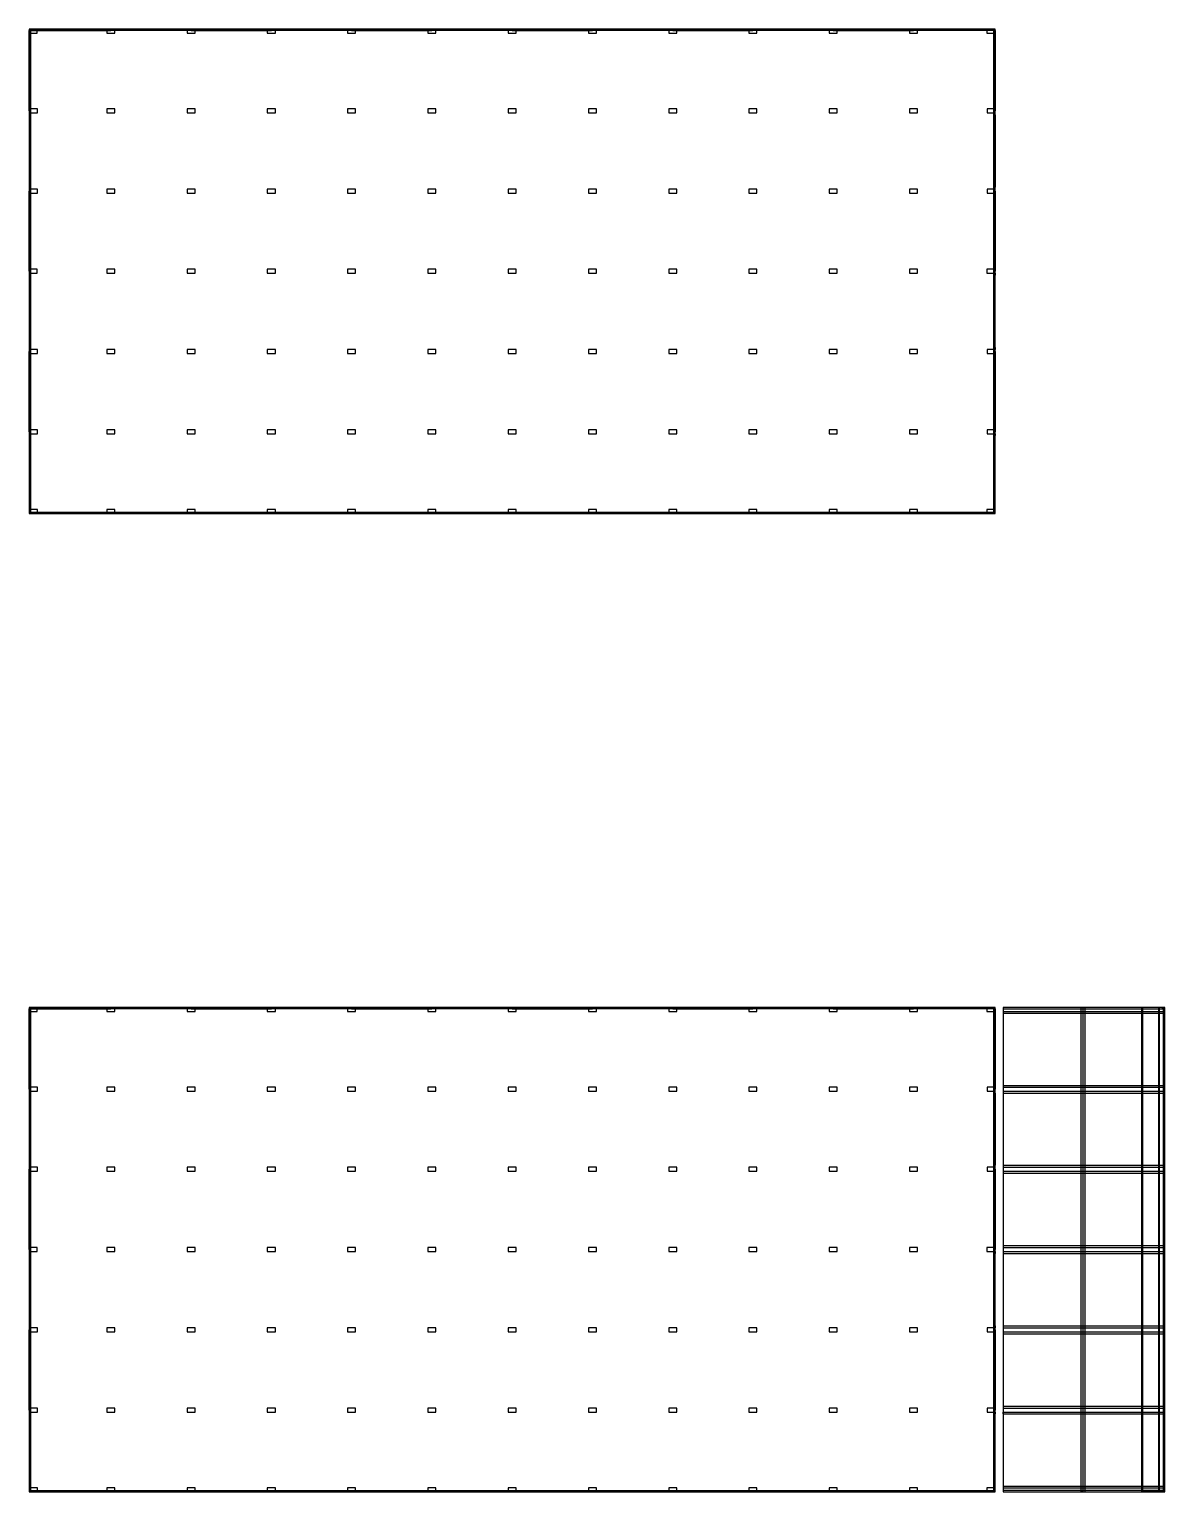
# Model space of a CAD drawing. Header units: millimetres. Extents: x 1752 to 3505, y 761 to 2021.
# Drawn here: x 1751.8 to 1893.3, y 761.2 to 943.4 of the extents above; entities that cross this region are included whole.
import ezdxf

# ---------------------------------------------------------------- set-up
doc = ezdxf.new("R2010")
doc.units = ezdxf.units.MM

msp = doc.modelspace()

# ---------------------------------------------------------------- linework, layer by layer
for p, q in [((1752.8, 943.36), (1751.8, 943.36)), ((1751.8, 943.36), (1751.8, 942.86)), ((1751.8, 942.86), (1752.8, 942.86)), ((1872.11, 943.36), (1751.81, 943.36)), ((1751.81, 943.36), (1751.81, 883.06)), ((1751.81, 933.21), (1751.81, 943.21)), ((1751.81, 943.21), (1751.96, 943.21)), ((1751.96, 942.66), (1751.81, 942.66)), ((1751.81, 942.66), (1751.88, 942.66)), ((1751.96, 942.66), (1751.81, 942.66)), ((1751.88, 942.66), (1751.88, 933.66)), ((1751.96, 943.21), (1751.96, 943.36)), ((1871.96, 943.21), (1751.96, 943.21)), ((1751.96, 943.21), (1751.96, 883.21)), ((1751.96, 943.21), (1761.96, 943.21)), ((1751.96, 942.86), (1751.96, 942.66)), ((1752.8, 942.86), (1752.8, 943.36)), ((1762.46, 943.36), (1761.46, 943.36)), ((1761.46, 943.36), (1761.46, 942.86)), ((1761.46, 942.86), (1762.46, 942.86)), ((1761.96, 943.21), (1761.96, 943.36)), ((1761.96, 943.36), (1771.96, 943.36)), ((1762.46, 942.86), (1762.46, 943.36)), ((1772.46, 943.36), (1771.46, 943.36)), ((1771.46, 943.36), (1771.46, 942.86)), ((1771.46, 942.86), (1772.46, 942.86)), ((1771.96, 943.36), (1771.96, 943.21)), ((1771.96, 943.21), (1781.96, 943.21)), ((1772.46, 942.86), (1772.46, 943.36)), ((1782.46, 943.36), (1781.46, 943.36)), ((1781.46, 943.36), (1781.46, 942.86)), ((1781.46, 942.86), (1782.46, 942.86)), ((1781.96, 943.21), (1781.96, 943.36)), ((1781.96, 943.36), (1791.96, 943.36)), ((1782.46, 942.86), (1782.46, 943.36)), ((1792.46, 943.36), (1791.46, 943.36)), ((1791.46, 943.36), (1791.46, 942.86)), ((1791.46, 942.86), (1792.46, 942.86)), ((1791.96, 943.36), (1791.96, 943.21)), ((1791.96, 943.21), (1801.96, 943.21)), ((1792.46, 942.86), (1792.46, 943.36)), ((1802.46, 943.36), (1801.46, 943.36)), ((1801.46, 943.36), (1801.46, 942.86)), ((1801.46, 942.86), (1802.46, 942.86)), ((1801.96, 943.21), (1801.96, 943.36)), ((1801.96, 943.36), (1811.96, 943.36)), ((1802.46, 942.86), (1802.46, 943.36)), ((1812.46, 943.36), (1811.46, 943.36)), ((1811.46, 943.36), (1811.46, 942.86)), ((1811.46, 942.86), (1812.46, 942.86)), ((1811.96, 943.36), (1811.96, 943.21)), ((1811.96, 943.21), (1821.96, 943.21)), ((1812.46, 942.86), (1812.46, 943.36)), ((1822.46, 943.36), (1821.46, 943.36)), ((1821.46, 943.36), (1821.46, 942.86)), ((1821.46, 942.86), (1822.46, 942.86)), ((1821.96, 943.21), (1821.96, 943.36)), ((1821.96, 943.36), (1831.96, 943.36)), ((1822.46, 942.86), (1822.46, 943.36)), ((1832.46, 943.36), (1831.46, 943.36)), ((1831.46, 943.36), (1831.46, 942.86)), ((1831.46, 942.86), (1832.46, 942.86)), ((1831.96, 943.36), (1831.96, 943.21)), ((1831.96, 943.21), (1841.96, 943.21)), ((1832.46, 942.86), (1832.46, 943.36)), ((1842.46, 943.36), (1841.46, 943.36)), ((1841.46, 943.36), (1841.46, 942.86)), ((1841.46, 942.86), (1842.46, 942.86)), ((1841.96, 943.21), (1841.96, 943.36)), ((1841.96, 943.36), (1851.96, 943.36)), ((1842.46, 942.86), (1842.46, 943.36)), ((1852.46, 943.36), (1851.46, 943.36)), ((1851.46, 943.36), (1851.46, 942.86)), ((1851.46, 942.86), (1852.46, 942.86)), ((1851.96, 943.36), (1851.96, 943.21)), ((1851.96, 943.21), (1861.96, 943.21)), ((1852.46, 942.86), (1852.46, 943.36)), ((1862.46, 943.36), (1861.46, 943.36)), ((1861.46, 943.36), (1861.46, 942.86)), ((1861.46, 942.86), (1862.46, 942.86)), ((1861.96, 943.21), (1861.96, 943.36)), ((1861.96, 943.36), (1871.96, 943.36)), ((1862.46, 942.86), (1862.46, 943.36)), ((1872.11, 943.36), (1871.11, 943.36)), ((1871.11, 943.36), (1871.11, 942.86)), ((1871.11, 942.86), (1872.11, 942.86)), ((1871.96, 943.36), (1871.96, 943.21)), ((1871.96, 883.21), (1871.96, 943.21)), ((1871.96, 943.21), (1872.11, 943.21)), ((1871.96, 942.86), (1872.03, 942.86)), ((1872.11, 942.66), (1871.96, 942.66)), ((1871.96, 942.66), (1871.96, 933.66)), ((1872.03, 942.66), (1872.03, 933.66)), ((1872.11, 883.06), (1872.11, 943.36)), ((1872.11, 942.86), (1872.11, 943.36)), ((1872.11, 943.21), (1872.11, 933.21)), ((1872.11, 933.21), (1872.11, 943.21)), ((1872.11, 943.21), (1872.11, 933.21)), ((1872.11, 942.86), (1872.11, 942.66)), ((1751.81, 933.66), (1751.96, 933.66)), ((1752.81, 933.46), (1751.81, 933.46)), ((1751.81, 933.46), (1751.81, 932.96)), ((1751.96, 933.21), (1751.81, 933.21)), ((1751.81, 932.96), (1752.81, 932.96)), ((1751.81, 932.71), (1751.96, 932.71)), ((1751.88, 932.71), (1751.88, 923.71)), ((1751.96, 923.21), (1751.96, 933.21)), ((1752.81, 932.96), (1752.81, 933.46)), ((1762.46, 933.46), (1761.46, 933.46)), ((1761.46, 933.46), (1761.46, 932.96)), ((1761.46, 932.96), (1762.46, 932.96)), ((1762.46, 932.96), (1762.46, 933.46)), ((1772.46, 933.46), (1771.46, 933.46)), ((1771.46, 933.46), (1771.46, 932.96)), ((1771.46, 932.96), (1772.46, 932.96)), ((1772.46, 932.96), (1772.46, 933.46)), ((1782.46, 933.46), (1781.46, 933.46)), ((1781.46, 933.46), (1781.46, 932.96)), ((1781.46, 932.96), (1782.46, 932.96)), ((1782.46, 932.96), (1782.46, 933.46)), ((1792.46, 933.46), (1791.46, 933.46)), ((1791.46, 933.46), (1791.46, 932.96)), ((1791.46, 932.96), (1792.46, 932.96)), ((1792.46, 932.96), (1792.46, 933.46)), ((1802.46, 933.46), (1801.46, 933.46)), ((1801.46, 933.46), (1801.46, 932.96)), ((1801.46, 932.96), (1802.46, 932.96)), ((1802.46, 932.96), (1802.46, 933.46)), ((1812.46, 933.46), (1811.46, 933.46)), ((1811.46, 933.46), (1811.46, 932.96)), ((1811.46, 932.96), (1812.46, 932.96)), ((1812.46, 932.96), (1812.46, 933.46)), ((1822.46, 933.46), (1821.46, 933.46)), ((1821.46, 933.46), (1821.46, 932.96)), ((1821.46, 932.96), (1822.46, 932.96)), ((1822.46, 932.96), (1822.46, 933.46)), ((1832.46, 933.46), (1831.46, 933.46)), ((1831.46, 933.46), (1831.46, 932.96)), ((1831.46, 932.96), (1832.46, 932.96)), ((1832.46, 932.96), (1832.46, 933.46)), ((1842.46, 933.46), (1841.46, 933.46)), ((1841.46, 933.46), (1841.46, 932.96)), ((1841.46, 932.96), (1842.46, 932.96)), ((1842.46, 932.96), (1842.46, 933.46)), ((1852.46, 933.46), (1851.46, 933.46)), ((1851.46, 933.46), (1851.46, 932.96)), ((1851.46, 932.96), (1852.46, 932.96)), ((1852.46, 932.96), (1852.46, 933.46)), ((1862.46, 933.46), (1861.46, 933.46)), ((1861.46, 933.46), (1861.46, 932.96)), ((1861.46, 932.96), (1862.46, 932.96)), ((1862.46, 932.96), (1862.46, 933.46)), ((1872.12, 933.46), (1871.12, 933.46)), ((1871.12, 933.46), (1871.12, 932.96)), ((1871.12, 932.96), (1872.12, 932.96)), ((1871.96, 933.66), (1872.11, 933.66)), ((1872.11, 933.21), (1871.96, 933.21)), ((1871.96, 933.21), (1871.96, 923.21)), ((1871.96, 932.96), (1871.96, 932.71)), ((1871.96, 932.71), (1872.11, 932.71)), ((1872.03, 933.46), (1872.03, 932.96)), ((1872.03, 932.71), (1872.03, 923.71)), ((1872.11, 932.71), (1872.11, 923.71)), ((1872.12, 932.96), (1872.12, 933.46)), ((1751.96, 923.71), (1751.81, 923.71)), ((1752.81, 923.46), (1751.81, 923.46)), ((1751.81, 923.46), (1751.81, 922.96)), ((1752.81, 922.96), (1752.81, 923.46)), ((1762.46, 923.46), (1761.46, 923.46)), ((1761.46, 923.46), (1761.46, 922.96)), ((1762.46, 922.96), (1762.46, 923.46)), ((1772.46, 923.46), (1771.46, 923.46)), ((1771.46, 923.46), (1771.46, 922.96)), ((1772.46, 922.96), (1772.46, 923.46)), ((1782.46, 923.46), (1781.46, 923.46)), ((1781.46, 923.46), (1781.46, 922.96)), ((1782.46, 922.96), (1782.46, 923.46)), ((1792.46, 923.46), (1791.46, 923.46)), ((1791.46, 923.46), (1791.46, 922.96)), ((1792.46, 922.96), (1792.46, 923.46)), ((1802.46, 923.46), (1801.46, 923.46)), ((1801.46, 923.46), (1801.46, 922.96)), ((1802.46, 922.96), (1802.46, 923.46)), ((1812.46, 923.46), (1811.46, 923.46)), ((1811.46, 923.46), (1811.46, 922.96)), ((1812.46, 922.96), (1812.46, 923.46)), ((1822.46, 923.46), (1821.46, 923.46)), ((1821.46, 923.46), (1821.46, 922.96)), ((1822.46, 922.96), (1822.46, 923.46)), ((1832.46, 923.46), (1831.46, 923.46)), ((1831.46, 923.46), (1831.46, 922.96)), ((1832.46, 922.96), (1832.46, 923.46)), ((1842.46, 923.46), (1841.46, 923.46)), ((1841.46, 923.46), (1841.46, 922.96)), ((1842.46, 922.96), (1842.46, 923.46)), ((1852.46, 923.46), (1851.46, 923.46)), ((1851.46, 923.46), (1851.46, 922.96)), ((1852.46, 922.96), (1852.46, 923.46)), ((1862.46, 923.46), (1861.46, 923.46)), ((1861.46, 923.46), (1861.46, 922.96)), ((1862.46, 922.96), (1862.46, 923.46)), ((1872.12, 923.46), (1871.12, 923.46)), ((1871.12, 923.46), (1871.12, 922.96)), ((1872.11, 923.71), (1871.96, 923.71)), ((1871.96, 923.71), (1871.96, 923.46)), ((1872.03, 923.46), (1872.03, 922.96)), ((1872.12, 922.96), (1872.12, 923.46)), ((1751.81, 913.21), (1751.81, 923.21)), ((1751.81, 923.21), (1751.96, 923.21)), ((1751.81, 922.96), (1752.81, 922.96)), ((1751.81, 922.71), (1751.96, 922.71)), ((1751.88, 922.71), (1751.88, 913.71)), ((1761.46, 922.96), (1762.46, 922.96)), ((1771.46, 922.96), (1772.46, 922.96)), ((1781.46, 922.96), (1782.46, 922.96)), ((1791.46, 922.96), (1792.46, 922.96)), ((1801.46, 922.96), (1802.46, 922.96)), ((1811.46, 922.96), (1812.46, 922.96)), ((1821.46, 922.96), (1822.46, 922.96)), ((1831.46, 922.96), (1832.46, 922.96)), ((1841.46, 922.96), (1842.46, 922.96)), ((1851.46, 922.96), (1852.46, 922.96)), ((1861.46, 922.96), (1862.46, 922.96)), ((1871.12, 922.96), (1872.12, 922.96)), ((1871.96, 923.21), (1872.11, 923.21)), ((1871.96, 922.96), (1871.96, 922.71)), ((1871.96, 922.71), (1872.11, 922.71)), ((1872.03, 922.71), (1872.03, 913.71)), ((1872.11, 923.21), (1872.11, 913.21)), ((1872.11, 922.71), (1872.11, 913.71)), ((1752.8, 913.46), (1751.8, 913.46)), ((1751.8, 913.46), (1751.8, 912.96)), ((1751.8, 912.96), (1752.8, 912.96)), ((1751.96, 913.71), (1751.81, 913.71)), ((1751.96, 913.21), (1751.81, 913.21)), ((1751.96, 912.71), (1751.81, 912.71)), ((1751.88, 912.71), (1751.88, 903.71)), ((1751.96, 903.21), (1751.96, 913.21)), ((1752.8, 912.96), (1752.8, 913.46)), ((1762.46, 913.46), (1761.46, 913.46)), ((1761.46, 913.46), (1761.46, 912.96)), ((1761.46, 912.96), (1762.46, 912.96)), ((1762.46, 912.96), (1762.46, 913.46)), ((1772.46, 913.46), (1771.46, 913.46)), ((1771.46, 913.46), (1771.46, 912.96)), ((1771.46, 912.96), (1772.46, 912.96)), ((1772.46, 912.96), (1772.46, 913.46)), ((1782.46, 913.46), (1781.46, 913.46)), ((1781.46, 913.46), (1781.46, 912.96)), ((1781.46, 912.96), (1782.46, 912.96)), ((1782.46, 912.96), (1782.46, 913.46)), ((1792.46, 913.46), (1791.46, 913.46)), ((1791.46, 913.46), (1791.46, 912.96)), ((1791.46, 912.96), (1792.46, 912.96)), ((1792.46, 912.96), (1792.46, 913.46)), ((1802.46, 913.46), (1801.46, 913.46)), ((1801.46, 913.46), (1801.46, 912.96)), ((1801.46, 912.96), (1802.46, 912.96)), ((1802.46, 912.96), (1802.46, 913.46)), ((1812.46, 913.46), (1811.46, 913.46)), ((1811.46, 913.46), (1811.46, 912.96)), ((1811.46, 912.96), (1812.46, 912.96)), ((1812.46, 912.96), (1812.46, 913.46)), ((1822.46, 913.46), (1821.46, 913.46)), ((1821.46, 913.46), (1821.46, 912.96)), ((1821.46, 912.96), (1822.46, 912.96)), ((1822.46, 912.96), (1822.46, 913.46)), ((1832.46, 913.46), (1831.46, 913.46)), ((1831.46, 913.46), (1831.46, 912.96)), ((1831.46, 912.96), (1832.46, 912.96)), ((1832.46, 912.96), (1832.46, 913.46)), ((1842.46, 913.46), (1841.46, 913.46)), ((1841.46, 913.46), (1841.46, 912.96)), ((1841.46, 912.96), (1842.46, 912.96)), ((1842.46, 912.96), (1842.46, 913.46)), ((1852.46, 913.46), (1851.46, 913.46)), ((1851.46, 913.46), (1851.46, 912.96)), ((1851.46, 912.96), (1852.46, 912.96)), ((1852.46, 912.96), (1852.46, 913.46)), ((1862.46, 913.46), (1861.46, 913.46)), ((1861.46, 913.46), (1861.46, 912.96)), ((1861.46, 912.96), (1862.46, 912.96)), ((1862.46, 912.96), (1862.46, 913.46)), ((1872.11, 913.46), (1871.11, 913.46)), ((1871.11, 913.46), (1871.11, 912.96)), ((1871.11, 912.96), (1872.11, 912.96)), ((1872.11, 913.71), (1871.96, 913.71)), ((1871.96, 913.71), (1871.96, 913.46)), ((1872.11, 913.21), (1871.96, 913.21)), ((1871.96, 913.21), (1871.96, 903.21)), ((1872.11, 912.71), (1871.96, 912.71)), ((1871.96, 912.71), (1871.96, 903.71)), ((1872.03, 913.46), (1872.03, 912.96)), ((1872.03, 912.71), (1872.03, 903.71)), ((1872.11, 912.96), (1872.11, 913.46)), ((1872.11, 912.96), (1872.11, 912.71)), ((1751.81, 903.71), (1751.96, 903.71)), ((1752.81, 903.46), (1751.81, 903.46)), ((1751.81, 903.46), (1751.81, 902.96)), ((1752.81, 902.96), (1752.81, 903.46)), ((1762.46, 903.46), (1761.46, 903.46)), ((1761.46, 903.46), (1761.46, 902.96)), ((1762.46, 902.96), (1762.46, 903.46)), ((1772.46, 903.46), (1771.46, 903.46)), ((1771.46, 903.46), (1771.46, 902.96)), ((1772.46, 902.96), (1772.46, 903.46)), ((1782.46, 903.46), (1781.46, 903.46)), ((1781.46, 903.46), (1781.46, 902.96)), ((1782.46, 902.96), (1782.46, 903.46)), ((1792.46, 903.46), (1791.46, 903.46)), ((1791.46, 903.46), (1791.46, 902.96)), ((1792.46, 902.96), (1792.46, 903.46)), ((1802.46, 903.46), (1801.46, 903.46)), ((1801.46, 903.46), (1801.46, 902.96)), ((1802.46, 902.96), (1802.46, 903.46)), ((1812.46, 903.46), (1811.46, 903.46)), ((1811.46, 903.46), (1811.46, 902.96)), ((1812.46, 902.96), (1812.46, 903.46)), ((1822.46, 903.46), (1821.46, 903.46)), ((1821.46, 903.46), (1821.46, 902.96)), ((1822.46, 902.96), (1822.46, 903.46)), ((1832.46, 903.46), (1831.46, 903.46)), ((1831.46, 903.46), (1831.46, 902.96)), ((1832.46, 902.96), (1832.46, 903.46)), ((1842.46, 903.46), (1841.46, 903.46)), ((1841.46, 903.46), (1841.46, 902.96)), ((1842.46, 902.96), (1842.46, 903.46)), ((1852.46, 903.46), (1851.46, 903.46)), ((1851.46, 903.46), (1851.46, 902.96)), ((1852.46, 902.96), (1852.46, 903.46)), ((1862.46, 903.46), (1861.46, 903.46)), ((1861.46, 903.46), (1861.46, 902.96)), ((1862.46, 902.96), (1862.46, 903.46)), ((1872.12, 903.46), (1871.12, 903.46)), ((1871.12, 903.46), (1871.12, 902.96)), ((1871.96, 903.71), (1872.11, 903.71)), ((1872.03, 903.46), (1872.03, 902.96)), ((1872.11, 903.71), (1872.11, 903.46)), ((1872.11, 903.46), (1872.11, 903.46)), ((1872.12, 902.96), (1872.12, 903.46)), ((1751.81, 893.21), (1751.81, 903.21)), ((1751.81, 903.21), (1751.96, 903.21)), ((1751.81, 902.96), (1752.81, 902.96)), ((1751.81, 902.71), (1751.96, 902.71)), ((1751.88, 902.71), (1751.88, 893.71)), ((1761.46, 902.96), (1762.46, 902.96)), ((1771.46, 902.96), (1772.46, 902.96)), ((1781.46, 902.96), (1782.46, 902.96)), ((1791.46, 902.96), (1792.46, 902.96)), ((1801.46, 902.96), (1802.46, 902.96)), ((1811.46, 902.96), (1812.46, 902.96)), ((1821.46, 902.96), (1822.46, 902.96)), ((1831.46, 902.96), (1832.46, 902.96)), ((1841.46, 902.96), (1842.46, 902.96)), ((1851.46, 902.96), (1852.46, 902.96)), ((1861.46, 902.96), (1862.46, 902.96)), ((1871.12, 902.96), (1872.12, 902.96)), ((1871.96, 903.21), (1872.11, 903.21)), ((1871.96, 902.96), (1871.96, 902.71)), ((1871.96, 902.71), (1872.11, 902.71)), ((1872.03, 902.71), (1872.03, 893.71)), ((1872.11, 903.21), (1872.11, 893.21)), ((1872.11, 902.71), (1872.11, 893.71)), ((1751.96, 893.71), (1751.81, 893.71)), ((1752.81, 893.46), (1751.81, 893.46)), ((1751.81, 893.46), (1751.81, 892.96)), ((1751.96, 893.21), (1751.81, 893.21)), ((1751.81, 892.96), (1752.81, 892.96)), ((1751.96, 892.76), (1751.81, 892.76)), ((1751.88, 892.76), (1751.88, 883.76)), ((1751.96, 883.21), (1751.96, 893.21)), ((1752.81, 892.96), (1752.81, 893.46)), ((1762.46, 893.46), (1761.46, 893.46)), ((1761.46, 893.46), (1761.46, 892.96)), ((1761.46, 892.96), (1762.46, 892.96)), ((1762.46, 892.96), (1762.46, 893.46)), ((1772.46, 893.46), (1771.46, 893.46)), ((1771.46, 893.46), (1771.46, 892.96)), ((1771.46, 892.96), (1772.46, 892.96)), ((1772.46, 892.96), (1772.46, 893.46)), ((1782.46, 893.46), (1781.46, 893.46)), ((1781.46, 893.46), (1781.46, 892.96)), ((1781.46, 892.96), (1782.46, 892.96)), ((1782.46, 892.96), (1782.46, 893.46)), ((1792.46, 893.46), (1791.46, 893.46)), ((1791.46, 893.46), (1791.46, 892.96)), ((1791.46, 892.96), (1792.46, 892.96)), ((1792.46, 892.96), (1792.46, 893.46)), ((1802.46, 893.46), (1801.46, 893.46)), ((1801.46, 893.46), (1801.46, 892.96)), ((1801.46, 892.96), (1802.46, 892.96)), ((1802.46, 892.96), (1802.46, 893.46)), ((1812.46, 893.46), (1811.46, 893.46)), ((1811.46, 893.46), (1811.46, 892.96)), ((1811.46, 892.96), (1812.46, 892.96)), ((1812.46, 892.96), (1812.46, 893.46)), ((1822.46, 893.46), (1821.46, 893.46)), ((1821.46, 893.46), (1821.46, 892.96)), ((1821.46, 892.96), (1822.46, 892.96)), ((1822.46, 892.96), (1822.46, 893.46)), ((1832.46, 893.46), (1831.46, 893.46)), ((1831.46, 893.46), (1831.46, 892.96)), ((1831.46, 892.96), (1832.46, 892.96)), ((1832.46, 892.96), (1832.46, 893.46)), ((1842.46, 893.46), (1841.46, 893.46)), ((1841.46, 893.46), (1841.46, 892.96)), ((1841.46, 892.96), (1842.46, 892.96)), ((1842.46, 892.96), (1842.46, 893.46)), ((1852.46, 893.46), (1851.46, 893.46)), ((1851.46, 893.46), (1851.46, 892.96)), ((1851.46, 892.96), (1852.46, 892.96)), ((1852.46, 892.96), (1852.46, 893.46)), ((1862.46, 893.46), (1861.46, 893.46)), ((1861.46, 893.46), (1861.46, 892.96)), ((1861.46, 892.96), (1862.46, 892.96)), ((1862.46, 892.96), (1862.46, 893.46)), ((1872.12, 893.46), (1871.12, 893.46)), ((1871.12, 893.46), (1871.12, 892.96)), ((1871.12, 892.96), (1872.12, 892.96)), ((1872.11, 893.71), (1871.96, 893.71)), ((1871.96, 893.71), (1871.96, 893.46)), ((1872.11, 893.21), (1871.96, 893.21)), ((1871.96, 893.21), (1871.96, 883.21)), ((1872.11, 892.76), (1871.96, 892.76)), ((1871.96, 892.76), (1871.96, 883.76)), ((1872.03, 893.46), (1872.03, 892.96)), ((1872.03, 892.76), (1872.03, 883.76)), ((1872.11, 892.96), (1872.11, 892.76)), ((1872.11, 883.66), (1872.11, 892.71)), ((1872.12, 892.96), (1872.12, 893.46)), ((1751.81, 883.76), (1751.96, 883.76)), ((1752.81, 883.56), (1751.81, 883.56)), ((1751.81, 883.56), (1751.81, 883.06)), ((1752.81, 883.06), (1752.81, 883.56)), ((1762.46, 883.56), (1761.46, 883.56)), ((1761.46, 883.56), (1761.46, 883.06)), ((1762.46, 883.06), (1762.46, 883.56)), ((1772.46, 883.56), (1771.46, 883.56)), ((1771.46, 883.56), (1771.46, 883.06)), ((1772.46, 883.06), (1772.46, 883.56)), ((1782.46, 883.56), (1781.46, 883.56)), ((1781.46, 883.56), (1781.46, 883.06)), ((1782.46, 883.06), (1782.46, 883.56)), ((1792.46, 883.56), (1791.46, 883.56)), ((1791.46, 883.56), (1791.46, 883.06)), ((1792.46, 883.06), (1792.46, 883.56)), ((1802.46, 883.56), (1801.46, 883.56)), ((1801.46, 883.56), (1801.46, 883.06)), ((1802.46, 883.06), (1802.46, 883.56)), ((1812.46, 883.56), (1811.46, 883.56)), ((1811.46, 883.56), (1811.46, 883.06)), ((1812.46, 883.06), (1812.46, 883.56)), ((1822.46, 883.56), (1821.46, 883.56)), ((1821.46, 883.56), (1821.46, 883.06)), ((1822.46, 883.06), (1822.46, 883.56)), ((1832.46, 883.56), (1831.46, 883.56)), ((1831.46, 883.56), (1831.46, 883.06)), ((1832.46, 883.06), (1832.46, 883.56)), ((1842.46, 883.56), (1841.46, 883.56)), ((1841.46, 883.56), (1841.46, 883.06)), ((1842.46, 883.06), (1842.46, 883.56)), ((1852.46, 883.56), (1851.46, 883.56)), ((1851.46, 883.56), (1851.46, 883.06)), ((1852.46, 883.06), (1852.46, 883.56)), ((1862.46, 883.56), (1861.46, 883.56)), ((1861.46, 883.56), (1861.46, 883.06)), ((1862.46, 883.06), (1862.46, 883.56)), ((1872.11, 883.56), (1871.11, 883.56)), ((1871.11, 883.56), (1871.11, 883.06)), ((1871.96, 883.76), (1872.11, 883.76)), ((1871.96, 883.56), (1871.96, 883.66)), ((1872.03, 883.56), (1871.96, 883.56)), ((1872.11, 883.06), (1872.11, 883.56)), ((1751.96, 883.21), (1751.81, 883.21)), ((1751.81, 883.06), (1872.11, 883.06)), ((1751.81, 883.06), (1752.81, 883.06)), ((1751.96, 883.21), (1871.96, 883.21)), ((1751.96, 883.21), (1761.96, 883.21)), ((1751.96, 883.21), (1751.96, 883.06)), ((1751.96, 883.06), (1751.96, 883.21)), ((1761.46, 883.06), (1762.46, 883.06)), ((1761.96, 883.21), (1761.96, 883.21)), ((1761.96, 883.21), (1761.96, 883.06)), ((1761.96, 883.06), (1771.96, 883.06)), ((1771.46, 883.06), (1772.46, 883.06)), ((1771.96, 883.06), (1771.96, 883.21)), ((1771.96, 883.21), (1781.96, 883.21)), ((1781.46, 883.06), (1782.46, 883.06)), ((1781.96, 883.21), (1781.96, 883.06)), ((1781.96, 883.06), (1791.96, 883.06)), ((1791.46, 883.06), (1792.46, 883.06)), ((1791.96, 883.06), (1791.96, 883.21)), ((1791.96, 883.21), (1801.96, 883.21)), ((1801.46, 883.06), (1802.46, 883.06)), ((1801.96, 883.21), (1801.96, 883.06)), ((1801.96, 883.06), (1811.96, 883.06)), ((1811.46, 883.06), (1812.46, 883.06)), ((1811.96, 883.06), (1811.96, 883.21)), ((1811.96, 883.21), (1821.96, 883.21)), ((1821.46, 883.06), (1822.46, 883.06)), ((1821.96, 883.21), (1821.96, 883.06)), ((1821.96, 883.06), (1831.96, 883.06)), ((1831.46, 883.06), (1832.46, 883.06)), ((1831.96, 883.06), (1831.96, 883.21)), ((1831.96, 883.21), (1841.96, 883.21)), ((1841.46, 883.06), (1842.46, 883.06)), ((1841.96, 883.21), (1841.96, 883.06)), ((1841.96, 883.06), (1851.96, 883.06)), ((1851.46, 883.06), (1852.46, 883.06)), ((1851.96, 883.06), (1851.96, 883.21)), ((1851.96, 883.21), (1861.96, 883.21)), ((1861.46, 883.06), (1862.46, 883.06)), ((1861.96, 883.21), (1861.96, 883.06)), ((1861.96, 883.06), (1871.96, 883.06)), ((1871.11, 883.06), (1872.11, 883.06)), ((1871.96, 883.06), (1871.96, 883.21)), ((1871.96, 883.21), (1872.11, 883.21)), ((1752.8, 821.53), (1751.8, 821.53)), ((1751.8, 821.53), (1751.8, 821.03)), ((1872.11, 821.53), (1751.81, 821.53)), ((1751.81, 821.53), (1751.81, 761.23)), ((1751.96, 821.38), (1751.96, 821.53)), ((1752.8, 821.03), (1752.8, 821.53)), ((1762.46, 821.53), (1761.46, 821.53)), ((1761.46, 821.53), (1761.46, 821.03)), ((1761.96, 821.38), (1761.96, 821.53)), ((1761.96, 821.53), (1771.96, 821.53)), ((1762.46, 821.03), (1762.46, 821.53)), ((1772.46, 821.53), (1771.46, 821.53)), ((1771.46, 821.53), (1771.46, 821.03)), ((1771.96, 821.53), (1771.96, 821.38)), ((1772.46, 821.03), (1772.46, 821.53)), ((1782.46, 821.53), (1781.46, 821.53)), ((1781.46, 821.53), (1781.46, 821.03)), ((1781.96, 821.38), (1781.96, 821.53)), ((1781.96, 821.53), (1791.96, 821.53)), ((1782.46, 821.03), (1782.46, 821.53)), ((1792.46, 821.53), (1791.46, 821.53)), ((1791.46, 821.53), (1791.46, 821.03)), ((1791.96, 821.53), (1791.96, 821.38)), ((1792.46, 821.03), (1792.46, 821.53)), ((1802.46, 821.53), (1801.46, 821.53)), ((1801.46, 821.53), (1801.46, 821.03)), ((1801.96, 821.38), (1801.96, 821.53)), ((1801.96, 821.53), (1811.96, 821.53)), ((1802.46, 821.03), (1802.46, 821.53)), ((1812.46, 821.53), (1811.46, 821.53)), ((1811.46, 821.53), (1811.46, 821.03)), ((1811.96, 821.53), (1811.96, 821.38)), ((1812.46, 821.03), (1812.46, 821.53)), ((1822.46, 821.53), (1821.46, 821.53)), ((1821.46, 821.53), (1821.46, 821.03)), ((1821.96, 821.38), (1821.96, 821.53)), ((1821.96, 821.53), (1831.96, 821.53)), ((1822.46, 821.03), (1822.46, 821.53)), ((1832.46, 821.53), (1831.46, 821.53)), ((1831.46, 821.53), (1831.46, 821.03)), ((1831.96, 821.53), (1831.96, 821.38)), ((1832.46, 821.03), (1832.46, 821.53)), ((1842.46, 821.53), (1841.46, 821.53)), ((1841.46, 821.53), (1841.46, 821.03)), ((1841.96, 821.38), (1841.96, 821.53)), ((1841.96, 821.53), (1851.96, 821.53)), ((1842.46, 821.03), (1842.46, 821.53)), ((1852.46, 821.53), (1851.46, 821.53)), ((1851.46, 821.53), (1851.46, 821.03)), ((1851.96, 821.53), (1851.96, 821.38)), ((1852.46, 821.03), (1852.46, 821.53)), ((1862.46, 821.53), (1861.46, 821.53)), ((1861.46, 821.53), (1861.46, 821.03)), ((1861.96, 821.38), (1861.96, 821.53)), ((1861.96, 821.53), (1871.96, 821.53)), ((1862.46, 821.03), (1862.46, 821.53)), ((1872.11, 821.53), (1871.11, 821.53)), ((1871.11, 821.53), (1871.11, 821.03)), ((1871.96, 821.53), (1871.96, 821.38)), ((1872.11, 761.23), (1872.11, 821.53)), ((1872.11, 821.03), (1872.11, 821.53)), ((1872.11, 821.53), (1872.11, 821.53)), ((1873.11, 821.53), (1873.11, 761.23)), ((1893.11, 821.53), (1873.11, 821.53)), ((1882.86, 761.23), (1882.86, 821.53)), ((1883.11, 761.23), (1883.11, 821.53)), ((1883.36, 761.23), (1883.36, 821.53)), ((1890.41, 761.23), (1890.41, 821.53)), ((1890.51, 761.23), (1890.51, 821.53)), ((1892.51, 761.23), (1892.51, 821.53)), ((1892.61, 761.23), (1892.61, 821.53)), ((1892.96, 821.38), (1892.96, 821.53)), ((1893.11, 761.23), (1893.11, 821.53)), ((1893.26, 821.53), (1893.11, 821.53)), ((1893.26, 761.23), (1893.26, 821.53)), ((1751.8, 821.03), (1752.8, 821.03)), ((1751.81, 811.38), (1751.81, 821.38)), ((1751.81, 821.38), (1751.96, 821.38)), ((1751.96, 820.83), (1751.81, 820.83)), ((1751.81, 820.83), (1751.88, 820.83)), ((1751.96, 820.83), (1751.81, 820.83)), ((1751.88, 820.83), (1751.88, 811.83)), ((1871.96, 821.38), (1751.96, 821.38)), ((1751.96, 821.38), (1751.96, 761.38)), ((1751.96, 821.38), (1761.96, 821.38)), ((1751.96, 821.03), (1751.96, 820.83)), ((1761.46, 821.03), (1762.46, 821.03)), ((1771.46, 821.03), (1772.46, 821.03)), ((1771.96, 821.38), (1781.96, 821.38)), ((1781.46, 821.03), (1782.46, 821.03)), ((1791.46, 821.03), (1792.46, 821.03)), ((1791.96, 821.38), (1801.96, 821.38)), ((1801.46, 821.03), (1802.46, 821.03)), ((1811.46, 821.03), (1812.46, 821.03)), ((1811.96, 821.38), (1821.96, 821.38)), ((1821.46, 821.03), (1822.46, 821.03)), ((1831.46, 821.03), (1832.46, 821.03)), ((1831.96, 821.38), (1841.96, 821.38)), ((1841.46, 821.03), (1842.46, 821.03)), ((1851.46, 821.03), (1852.46, 821.03)), ((1851.96, 821.38), (1861.96, 821.38)), ((1861.46, 821.03), (1862.46, 821.03)), ((1871.11, 821.03), (1872.11, 821.03)), ((1871.96, 761.38), (1871.96, 821.38)), ((1871.96, 821.38), (1872.11, 821.38)), ((1871.96, 821.03), (1872.03, 821.03)), ((1872.11, 820.83), (1871.96, 820.83)), ((1871.96, 820.83), (1871.96, 811.83)), ((1872.03, 820.83), (1872.03, 811.83)), ((1872.11, 821.38), (1872.11, 811.38)), ((1872.11, 811.38), (1872.11, 821.38)), ((1872.11, 821.38), (1872.11, 811.38)), ((1872.11, 821.38), (1872.11, 821.38)), ((1872.11, 821.03), (1872.11, 820.83)), ((1873.11, 821.38), (1893.11, 821.38)), ((1873.11, 821.03), (1893.11, 821.03)), ((1873.11, 820.83), (1893.11, 820.83)), ((1893.11, 821.38), (1892.96, 821.38)), ((1751.81, 811.83), (1751.96, 811.83)), ((1752.81, 811.63), (1751.81, 811.63)), ((1751.81, 811.63), (1751.81, 811.13)), ((1751.96, 811.38), (1751.81, 811.38)), ((1751.81, 811.13), (1752.81, 811.13)), ((1751.81, 810.88), (1751.96, 810.88)), ((1751.88, 810.88), (1751.88, 801.88)), ((1751.96, 801.38), (1751.96, 811.38)), ((1752.81, 811.13), (1752.81, 811.63)), ((1762.46, 811.63), (1761.46, 811.63)), ((1761.46, 811.63), (1761.46, 811.13)), ((1761.46, 811.13), (1762.46, 811.13)), ((1762.46, 811.13), (1762.46, 811.63)), ((1772.46, 811.63), (1771.46, 811.63)), ((1771.46, 811.63), (1771.46, 811.13)), ((1771.46, 811.13), (1772.46, 811.13)), ((1772.46, 811.13), (1772.46, 811.63)), ((1782.46, 811.63), (1781.46, 811.63)), ((1781.46, 811.63), (1781.46, 811.13)), ((1781.46, 811.13), (1782.46, 811.13)), ((1782.46, 811.13), (1782.46, 811.63)), ((1792.46, 811.63), (1791.46, 811.63)), ((1791.46, 811.63), (1791.46, 811.13)), ((1791.46, 811.13), (1792.46, 811.13)), ((1792.46, 811.13), (1792.46, 811.63)), ((1802.46, 811.63), (1801.46, 811.63)), ((1801.46, 811.63), (1801.46, 811.13)), ((1801.46, 811.13), (1802.46, 811.13)), ((1802.46, 811.13), (1802.46, 811.63)), ((1812.46, 811.63), (1811.46, 811.63)), ((1811.46, 811.63), (1811.46, 811.13)), ((1811.46, 811.13), (1812.46, 811.13)), ((1812.46, 811.13), (1812.46, 811.63)), ((1822.46, 811.63), (1821.46, 811.63)), ((1821.46, 811.63), (1821.46, 811.13)), ((1821.46, 811.13), (1822.46, 811.13)), ((1822.46, 811.13), (1822.46, 811.63)), ((1832.46, 811.63), (1831.46, 811.63)), ((1831.46, 811.63), (1831.46, 811.13)), ((1831.46, 811.13), (1832.46, 811.13)), ((1832.46, 811.13), (1832.46, 811.63)), ((1842.46, 811.63), (1841.46, 811.63)), ((1841.46, 811.63), (1841.46, 811.13)), ((1841.46, 811.13), (1842.46, 811.13)), ((1842.46, 811.13), (1842.46, 811.63)), ((1852.46, 811.63), (1851.46, 811.63)), ((1851.46, 811.63), (1851.46, 811.13)), ((1851.46, 811.13), (1852.46, 811.13)), ((1852.46, 811.13), (1852.46, 811.63)), ((1862.46, 811.63), (1861.46, 811.63)), ((1861.46, 811.63), (1861.46, 811.13)), ((1861.46, 811.13), (1862.46, 811.13)), ((1862.46, 811.13), (1862.46, 811.63)), ((1872.12, 811.63), (1871.12, 811.63)), ((1871.12, 811.63), (1871.12, 811.13)), ((1871.12, 811.13), (1872.12, 811.13)), ((1871.96, 811.83), (1872.11, 811.83)), ((1871.96, 811.63), (1872.12, 811.63)), ((1872.11, 811.38), (1871.96, 811.38)), ((1871.96, 811.38), (1871.96, 801.38)), ((1871.96, 811.13), (1871.96, 810.88)), ((1871.96, 811.13), (1872.12, 811.13)), ((1871.96, 810.88), (1872.11, 810.88)), ((1872.03, 811.63), (1872.03, 811.13)), ((1872.03, 810.88), (1872.03, 801.88)), ((1872.11, 810.88), (1872.11, 801.88)), ((1872.12, 811.13), (1872.12, 811.63)), ((1873.11, 811.83), (1893.11, 811.83)), ((1873.11, 811.63), (1893.11, 811.63)), ((1873.11, 811.13), (1893.11, 811.13)), ((1873.11, 810.88), (1893.11, 810.88)), ((1751.96, 801.88), (1751.81, 801.88)), ((1752.81, 801.63), (1751.81, 801.63)), ((1751.81, 801.63), (1751.81, 801.13)), ((1751.81, 791.38), (1751.81, 801.38)), ((1751.81, 801.38), (1751.96, 801.38)), ((1752.81, 801.13), (1752.81, 801.63)), ((1762.46, 801.63), (1761.46, 801.63)), ((1761.46, 801.63), (1761.46, 801.13)), ((1762.46, 801.13), (1762.46, 801.63)), ((1772.46, 801.63), (1771.46, 801.63)), ((1771.46, 801.63), (1771.46, 801.13)), ((1772.46, 801.13), (1772.46, 801.63)), ((1782.46, 801.63), (1781.46, 801.63)), ((1781.46, 801.63), (1781.46, 801.13)), ((1782.46, 801.13), (1782.46, 801.63)), ((1792.46, 801.63), (1791.46, 801.63)), ((1791.46, 801.63), (1791.46, 801.13)), ((1792.46, 801.13), (1792.46, 801.63)), ((1802.46, 801.63), (1801.46, 801.63)), ((1801.46, 801.63), (1801.46, 801.13)), ((1802.46, 801.13), (1802.46, 801.63)), ((1812.46, 801.63), (1811.46, 801.63)), ((1811.46, 801.63), (1811.46, 801.13)), ((1812.46, 801.13), (1812.46, 801.63)), ((1822.46, 801.63), (1821.46, 801.63)), ((1821.46, 801.63), (1821.46, 801.13)), ((1822.46, 801.13), (1822.46, 801.63)), ((1832.46, 801.63), (1831.46, 801.63)), ((1831.46, 801.63), (1831.46, 801.13)), ((1832.46, 801.13), (1832.46, 801.63)), ((1842.46, 801.63), (1841.46, 801.63)), ((1841.46, 801.63), (1841.46, 801.13)), ((1842.46, 801.13), (1842.46, 801.63)), ((1852.46, 801.63), (1851.46, 801.63)), ((1851.46, 801.63), (1851.46, 801.13)), ((1852.46, 801.13), (1852.46, 801.63)), ((1862.46, 801.63), (1861.46, 801.63)), ((1861.46, 801.63), (1861.46, 801.13)), ((1862.46, 801.13), (1862.46, 801.63)), ((1872.12, 801.63), (1871.12, 801.63)), ((1871.12, 801.63), (1871.12, 801.13)), ((1872.11, 801.88), (1871.96, 801.88)), ((1871.96, 801.88), (1871.96, 801.63)), ((1871.96, 801.63), (1872.12, 801.63)), ((1871.96, 801.38), (1872.11, 801.38)), ((1872.03, 801.63), (1872.03, 801.13)), ((1872.11, 801.38), (1872.11, 791.38)), ((1872.12, 801.13), (1872.12, 801.63)), ((1873.11, 801.88), (1893.11, 801.88)), ((1873.11, 801.63), (1893.11, 801.63)), ((1751.81, 801.13), (1752.81, 801.13)), ((1751.81, 800.88), (1751.96, 800.88)), ((1751.88, 800.88), (1751.88, 791.88)), ((1761.46, 801.13), (1762.46, 801.13)), ((1771.46, 801.13), (1772.46, 801.13)), ((1781.46, 801.13), (1782.46, 801.13)), ((1791.46, 801.13), (1792.46, 801.13)), ((1801.46, 801.13), (1802.46, 801.13)), ((1811.46, 801.13), (1812.46, 801.13)), ((1821.46, 801.13), (1822.46, 801.13)), ((1831.46, 801.13), (1832.46, 801.13)), ((1841.46, 801.13), (1842.46, 801.13)), ((1851.46, 801.13), (1852.46, 801.13)), ((1861.46, 801.13), (1862.46, 801.13)), ((1871.12, 801.13), (1872.12, 801.13)), ((1871.96, 801.13), (1871.96, 800.88)), ((1871.96, 801.13), (1872.12, 801.13)), ((1871.96, 800.88), (1872.11, 800.88)), ((1872.03, 800.88), (1872.03, 791.88)), ((1872.11, 800.88), (1872.11, 791.88)), ((1873.11, 801.13), (1893.11, 801.13)), ((1873.11, 800.88), (1893.11, 800.88)), ((1752.8, 791.63), (1751.8, 791.63)), ((1751.8, 791.63), (1751.8, 791.13)), ((1751.8, 791.13), (1752.8, 791.13)), ((1751.96, 791.88), (1751.81, 791.88)), ((1751.96, 791.38), (1751.81, 791.38)), ((1751.96, 790.88), (1751.81, 790.88)), ((1751.88, 790.88), (1751.88, 781.88)), ((1751.96, 781.38), (1751.96, 791.38)), ((1752.8, 791.13), (1752.8, 791.63)), ((1762.46, 791.63), (1761.46, 791.63)), ((1761.46, 791.63), (1761.46, 791.13)), ((1761.46, 791.13), (1762.46, 791.13)), ((1762.46, 791.13), (1762.46, 791.63)), ((1772.46, 791.63), (1771.46, 791.63)), ((1771.46, 791.63), (1771.46, 791.13)), ((1771.46, 791.13), (1772.46, 791.13)), ((1772.46, 791.13), (1772.46, 791.63)), ((1782.46, 791.63), (1781.46, 791.63)), ((1781.46, 791.63), (1781.46, 791.13)), ((1781.46, 791.13), (1782.46, 791.13)), ((1782.46, 791.13), (1782.46, 791.63)), ((1792.46, 791.63), (1791.46, 791.63)), ((1791.46, 791.63), (1791.46, 791.13)), ((1791.46, 791.13), (1792.46, 791.13)), ((1792.46, 791.13), (1792.46, 791.63)), ((1802.46, 791.63), (1801.46, 791.63)), ((1801.46, 791.63), (1801.46, 791.13)), ((1801.46, 791.13), (1802.46, 791.13)), ((1802.46, 791.13), (1802.46, 791.63)), ((1812.46, 791.63), (1811.46, 791.63)), ((1811.46, 791.63), (1811.46, 791.13)), ((1811.46, 791.13), (1812.46, 791.13)), ((1812.46, 791.13), (1812.46, 791.63)), ((1822.46, 791.63), (1821.46, 791.63)), ((1821.46, 791.63), (1821.46, 791.13)), ((1821.46, 791.13), (1822.46, 791.13)), ((1822.46, 791.13), (1822.46, 791.63)), ((1832.46, 791.63), (1831.46, 791.63)), ((1831.46, 791.63), (1831.46, 791.13)), ((1831.46, 791.13), (1832.46, 791.13)), ((1832.46, 791.13), (1832.46, 791.63)), ((1842.46, 791.63), (1841.46, 791.63)), ((1841.46, 791.63), (1841.46, 791.13)), ((1841.46, 791.13), (1842.46, 791.13)), ((1842.46, 791.13), (1842.46, 791.63)), ((1852.46, 791.63), (1851.46, 791.63)), ((1851.46, 791.63), (1851.46, 791.13)), ((1851.46, 791.13), (1852.46, 791.13)), ((1852.46, 791.13), (1852.46, 791.63)), ((1862.46, 791.63), (1861.46, 791.63)), ((1861.46, 791.63), (1861.46, 791.13)), ((1861.46, 791.13), (1862.46, 791.13)), ((1862.46, 791.13), (1862.46, 791.63)), ((1872.11, 791.63), (1871.11, 791.63)), ((1871.11, 791.63), (1871.11, 791.13)), ((1871.11, 791.13), (1872.11, 791.13)), ((1872.11, 791.88), (1871.96, 791.88)), ((1871.96, 791.88), (1871.96, 791.63)), ((1872.11, 791.38), (1871.96, 791.38)), ((1871.96, 791.38), (1871.96, 781.38)), ((1872.11, 790.88), (1871.96, 790.88)), ((1871.96, 790.88), (1871.96, 781.88)), ((1872.03, 791.63), (1872.03, 791.13)), ((1872.03, 790.88), (1872.03, 781.88)), ((1872.11, 791.13), (1872.11, 791.63)), ((1872.11, 791.13), (1872.11, 790.88)), ((1872.11, 791.13), (1872.11, 791.13)), ((1873.11, 791.88), (1893.11, 791.88)), ((1873.11, 791.63), (1893.11, 791.63)), ((1873.11, 791.13), (1893.11, 791.13)), ((1873.11, 790.88), (1893.11, 790.88)), ((1751.81, 781.88), (1751.96, 781.88)), ((1752.81, 781.63), (1751.81, 781.63)), ((1751.81, 781.63), (1751.81, 781.13)), ((1751.81, 771.38), (1751.81, 781.38)), ((1751.81, 781.38), (1751.96, 781.38)), ((1752.81, 781.13), (1752.81, 781.63)), ((1762.46, 781.63), (1761.46, 781.63)), ((1761.46, 781.63), (1761.46, 781.13)), ((1762.46, 781.13), (1762.46, 781.63)), ((1772.46, 781.63), (1771.46, 781.63)), ((1771.46, 781.63), (1771.46, 781.13)), ((1772.46, 781.13), (1772.46, 781.63)), ((1782.46, 781.63), (1781.46, 781.63)), ((1781.46, 781.63), (1781.46, 781.13)), ((1782.46, 781.13), (1782.46, 781.63)), ((1792.46, 781.63), (1791.46, 781.63)), ((1791.46, 781.63), (1791.46, 781.13)), ((1792.46, 781.13), (1792.46, 781.63)), ((1802.46, 781.63), (1801.46, 781.63)), ((1801.46, 781.63), (1801.46, 781.13)), ((1802.46, 781.13), (1802.46, 781.63)), ((1812.46, 781.63), (1811.46, 781.63)), ((1811.46, 781.63), (1811.46, 781.13)), ((1812.46, 781.13), (1812.46, 781.63)), ((1822.46, 781.63), (1821.46, 781.63)), ((1821.46, 781.63), (1821.46, 781.13)), ((1822.46, 781.13), (1822.46, 781.63)), ((1832.46, 781.63), (1831.46, 781.63)), ((1831.46, 781.63), (1831.46, 781.13)), ((1832.46, 781.13), (1832.46, 781.63)), ((1842.46, 781.63), (1841.46, 781.63)), ((1841.46, 781.63), (1841.46, 781.13)), ((1842.46, 781.13), (1842.46, 781.63)), ((1852.46, 781.63), (1851.46, 781.63)), ((1851.46, 781.63), (1851.46, 781.13)), ((1852.46, 781.13), (1852.46, 781.63)), ((1862.46, 781.63), (1861.46, 781.63)), ((1861.46, 781.63), (1861.46, 781.13)), ((1862.46, 781.13), (1862.46, 781.63)), ((1872.12, 781.63), (1871.12, 781.63)), ((1871.12, 781.63), (1871.12, 781.13)), ((1871.96, 781.88), (1872.11, 781.88)), ((1871.96, 781.63), (1872.12, 781.63)), ((1871.96, 781.38), (1872.11, 781.38)), ((1872.03, 781.63), (1872.03, 781.13)), ((1872.11, 781.88), (1872.11, 781.63)), ((1872.11, 781.63), (1872.11, 781.63)), ((1872.11, 781.38), (1872.11, 771.38)), ((1872.12, 781.13), (1872.12, 781.63)), ((1873.11, 781.88), (1893.11, 781.88)), ((1873.11, 781.63), (1893.11, 781.63)), ((1751.81, 781.13), (1752.81, 781.13)), ((1751.81, 780.88), (1751.96, 780.88)), ((1751.88, 780.88), (1751.88, 771.88)), ((1761.46, 781.13), (1762.46, 781.13)), ((1771.46, 781.13), (1772.46, 781.13)), ((1781.46, 781.13), (1782.46, 781.13)), ((1791.46, 781.13), (1792.46, 781.13)), ((1801.46, 781.13), (1802.46, 781.13)), ((1811.46, 781.13), (1812.46, 781.13)), ((1821.46, 781.13), (1822.46, 781.13)), ((1831.46, 781.13), (1832.46, 781.13)), ((1841.46, 781.13), (1842.46, 781.13)), ((1851.46, 781.13), (1852.46, 781.13)), ((1861.46, 781.13), (1862.46, 781.13)), ((1871.12, 781.13), (1872.12, 781.13)), ((1871.96, 781.13), (1871.96, 780.88)), ((1871.96, 781.13), (1872.12, 781.13)), ((1871.96, 780.88), (1872.11, 780.88)), ((1872.03, 780.88), (1872.03, 771.88)), ((1872.11, 780.88), (1872.11, 771.88)), ((1873.11, 781.13), (1893.11, 781.13)), ((1873.11, 780.88), (1893.11, 780.88)), ((1751.96, 771.88), (1751.81, 771.88)), ((1752.81, 771.63), (1751.81, 771.63)), ((1751.81, 771.63), (1751.81, 771.13)), ((1751.96, 771.38), (1751.81, 771.38)), ((1751.81, 771.13), (1752.81, 771.13)), ((1751.96, 770.93), (1751.81, 770.93)), ((1751.88, 770.93), (1751.88, 761.93)), ((1751.96, 761.38), (1751.96, 771.38)), ((1752.81, 771.13), (1752.81, 771.63)), ((1762.46, 771.63), (1761.46, 771.63)), ((1761.46, 771.63), (1761.46, 771.13)), ((1761.46, 771.13), (1762.46, 771.13)), ((1762.46, 771.13), (1762.46, 771.63)), ((1772.46, 771.63), (1771.46, 771.63)), ((1771.46, 771.63), (1771.46, 771.13)), ((1771.46, 771.13), (1772.46, 771.13)), ((1772.46, 771.13), (1772.46, 771.63)), ((1782.46, 771.63), (1781.46, 771.63)), ((1781.46, 771.63), (1781.46, 771.13)), ((1781.46, 771.13), (1782.46, 771.13)), ((1782.46, 771.13), (1782.46, 771.63)), ((1792.46, 771.63), (1791.46, 771.63)), ((1791.46, 771.63), (1791.46, 771.13)), ((1791.46, 771.13), (1792.46, 771.13)), ((1792.46, 771.13), (1792.46, 771.63)), ((1802.46, 771.63), (1801.46, 771.63)), ((1801.46, 771.63), (1801.46, 771.13)), ((1801.46, 771.13), (1802.46, 771.13)), ((1802.46, 771.13), (1802.46, 771.63)), ((1812.46, 771.63), (1811.46, 771.63)), ((1811.46, 771.63), (1811.46, 771.13)), ((1811.46, 771.13), (1812.46, 771.13)), ((1812.46, 771.13), (1812.46, 771.63)), ((1822.46, 771.63), (1821.46, 771.63)), ((1821.46, 771.63), (1821.46, 771.13)), ((1821.46, 771.13), (1822.46, 771.13)), ((1822.46, 771.13), (1822.46, 771.63)), ((1832.46, 771.63), (1831.46, 771.63)), ((1831.46, 771.63), (1831.46, 771.13)), ((1831.46, 771.13), (1832.46, 771.13)), ((1832.46, 771.13), (1832.46, 771.63)), ((1842.46, 771.63), (1841.46, 771.63)), ((1841.46, 771.63), (1841.46, 771.13)), ((1841.46, 771.13), (1842.46, 771.13)), ((1842.46, 771.13), (1842.46, 771.63)), ((1852.46, 771.63), (1851.46, 771.63)), ((1851.46, 771.63), (1851.46, 771.13)), ((1851.46, 771.13), (1852.46, 771.13)), ((1852.46, 771.13), (1852.46, 771.63)), ((1862.46, 771.63), (1861.46, 771.63)), ((1861.46, 771.63), (1861.46, 771.13)), ((1861.46, 771.13), (1862.46, 771.13)), ((1862.46, 771.13), (1862.46, 771.63)), ((1872.12, 771.63), (1871.12, 771.63)), ((1871.12, 771.63), (1871.12, 771.13)), ((1871.12, 771.13), (1872.12, 771.13)), ((1872.11, 771.88), (1871.96, 771.88)), ((1871.96, 771.88), (1871.96, 771.63)), ((1872.11, 771.38), (1871.96, 771.38)), ((1871.96, 771.38), (1871.96, 761.38)), ((1872.11, 770.93), (1871.96, 770.93)), ((1871.96, 770.93), (1871.96, 761.93)), ((1872.03, 771.63), (1872.03, 771.13)), ((1872.03, 770.93), (1872.03, 761.93)), ((1872.11, 771.13), (1872.11, 770.93)), ((1872.11, 761.83), (1872.11, 770.88)), ((1872.12, 771.13), (1872.12, 771.63)), ((1873.11, 771.88), (1893.11, 771.88)), ((1873.11, 771.63), (1893.11, 771.63)), ((1873.11, 770.93), (1873.11, 771.13)), ((1873.11, 771.13), (1893.11, 771.13)), ((1873.11, 770.93), (1893.11, 770.93)), ((1751.81, 761.93), (1751.96, 761.93)), ((1752.81, 761.73), (1751.81, 761.73)), ((1751.81, 761.73), (1751.81, 761.23)), ((1751.96, 761.38), (1751.81, 761.38)), ((1751.96, 761.38), (1871.96, 761.38)), ((1751.96, 761.38), (1761.96, 761.38)), ((1751.96, 761.38), (1751.96, 761.23)), ((1751.96, 761.23), (1751.96, 761.38)), ((1752.81, 761.23), (1752.81, 761.73)), ((1762.46, 761.73), (1761.46, 761.73)), ((1761.46, 761.73), (1761.46, 761.23)), ((1761.96, 761.38), (1761.96, 761.38)), ((1761.96, 761.38), (1761.96, 761.23)), ((1762.46, 761.23), (1762.46, 761.73)), ((1772.46, 761.73), (1771.46, 761.73)), ((1771.46, 761.73), (1771.46, 761.23)), ((1771.96, 761.23), (1771.96, 761.38)), ((1771.96, 761.38), (1781.96, 761.38)), ((1772.46, 761.23), (1772.46, 761.73)), ((1782.46, 761.73), (1781.46, 761.73)), ((1781.46, 761.73), (1781.46, 761.23)), ((1781.96, 761.38), (1781.96, 761.23)), ((1782.46, 761.23), (1782.46, 761.73)), ((1792.46, 761.73), (1791.46, 761.73)), ((1791.46, 761.73), (1791.46, 761.23)), ((1791.96, 761.23), (1791.96, 761.38)), ((1791.96, 761.38), (1801.96, 761.38)), ((1792.46, 761.23), (1792.46, 761.73)), ((1802.46, 761.73), (1801.46, 761.73)), ((1801.46, 761.73), (1801.46, 761.23)), ((1801.96, 761.38), (1801.96, 761.23)), ((1802.46, 761.23), (1802.46, 761.73)), ((1812.46, 761.73), (1811.46, 761.73)), ((1811.46, 761.73), (1811.46, 761.23)), ((1811.96, 761.23), (1811.96, 761.38)), ((1811.96, 761.38), (1821.96, 761.38)), ((1812.46, 761.23), (1812.46, 761.73)), ((1822.46, 761.73), (1821.46, 761.73)), ((1821.46, 761.73), (1821.46, 761.23)), ((1821.96, 761.38), (1821.96, 761.23)), ((1822.46, 761.23), (1822.46, 761.73)), ((1832.46, 761.73), (1831.46, 761.73)), ((1831.46, 761.73), (1831.46, 761.23)), ((1831.96, 761.23), (1831.96, 761.38)), ((1831.96, 761.38), (1841.96, 761.38)), ((1832.46, 761.23), (1832.46, 761.73)), ((1842.46, 761.73), (1841.46, 761.73)), ((1841.46, 761.73), (1841.46, 761.23)), ((1841.96, 761.38), (1841.96, 761.23)), ((1842.46, 761.23), (1842.46, 761.73)), ((1852.46, 761.73), (1851.46, 761.73)), ((1851.46, 761.73), (1851.46, 761.23)), ((1851.96, 761.23), (1851.96, 761.38)), ((1851.96, 761.38), (1861.96, 761.38)), ((1852.46, 761.23), (1852.46, 761.73)), ((1862.46, 761.73), (1861.46, 761.73)), ((1861.46, 761.73), (1861.46, 761.23)), ((1861.96, 761.38), (1861.96, 761.23)), ((1862.46, 761.23), (1862.46, 761.73)), ((1872.11, 761.73), (1871.11, 761.73)), ((1871.11, 761.73), (1871.11, 761.23)), ((1871.96, 761.93), (1872.11, 761.93)), ((1871.96, 761.73), (1871.96, 761.83)), ((1872.03, 761.73), (1871.96, 761.73)), ((1871.96, 761.23), (1871.96, 761.38)), ((1871.96, 761.38), (1872.11, 761.38)), ((1872.11, 761.23), (1872.11, 761.73)), ((1873.11, 761.93), (1893.11, 761.93)), ((1873.11, 761.73), (1893.11, 761.73)), ((1883.11, 761.38), (1873.11, 761.38)), ((1893.11, 761.38), (1883.11, 761.38)), ((1892.96, 761.23), (1892.96, 761.38)), ((1892.96, 761.38), (1893.11, 761.38)), ((1751.81, 761.23), (1872.11, 761.23)), ((1751.81, 761.23), (1752.81, 761.23)), ((1761.46, 761.23), (1762.46, 761.23)), ((1761.96, 761.23), (1771.96, 761.23)), ((1771.46, 761.23), (1772.46, 761.23)), ((1781.46, 761.23), (1782.46, 761.23)), ((1781.96, 761.23), (1791.96, 761.23)), ((1791.46, 761.23), (1792.46, 761.23)), ((1801.46, 761.23), (1802.46, 761.23)), ((1801.96, 761.23), (1811.96, 761.23)), ((1811.46, 761.23), (1812.46, 761.23)), ((1821.46, 761.23), (1822.46, 761.23)), ((1821.96, 761.23), (1831.96, 761.23)), ((1831.46, 761.23), (1832.46, 761.23)), ((1841.46, 761.23), (1842.46, 761.23)), ((1841.96, 761.23), (1851.96, 761.23)), ((1851.46, 761.23), (1852.46, 761.23)), ((1861.46, 761.23), (1862.46, 761.23)), ((1861.96, 761.23), (1871.96, 761.23)), ((1871.11, 761.23), (1872.11, 761.23)), ((1873.11, 761.23), (1893.11, 761.23)), ((1873.11, 761.23), (1883.11, 761.23)), ((1883.11, 761.23), (1882.86, 761.23)), ((1883.11, 761.23), (1883.36, 761.23)), ((1890.51, 761.23), (1890.41, 761.23)), ((1890.61, 761.23), (1890.51, 761.23)), ((1892.61, 761.23), (1890.61, 761.23)), ((1892.61, 761.23), (1892.51, 761.23)), ((1893.11, 761.23), (1892.61, 761.23)), ((1892.96, 761.23), (1892.96, 761.23)), ((1893.11, 761.23), (1893.26, 761.23))]:
    msp.add_line(p, q)

doc.saveas('drawing.dxf')
